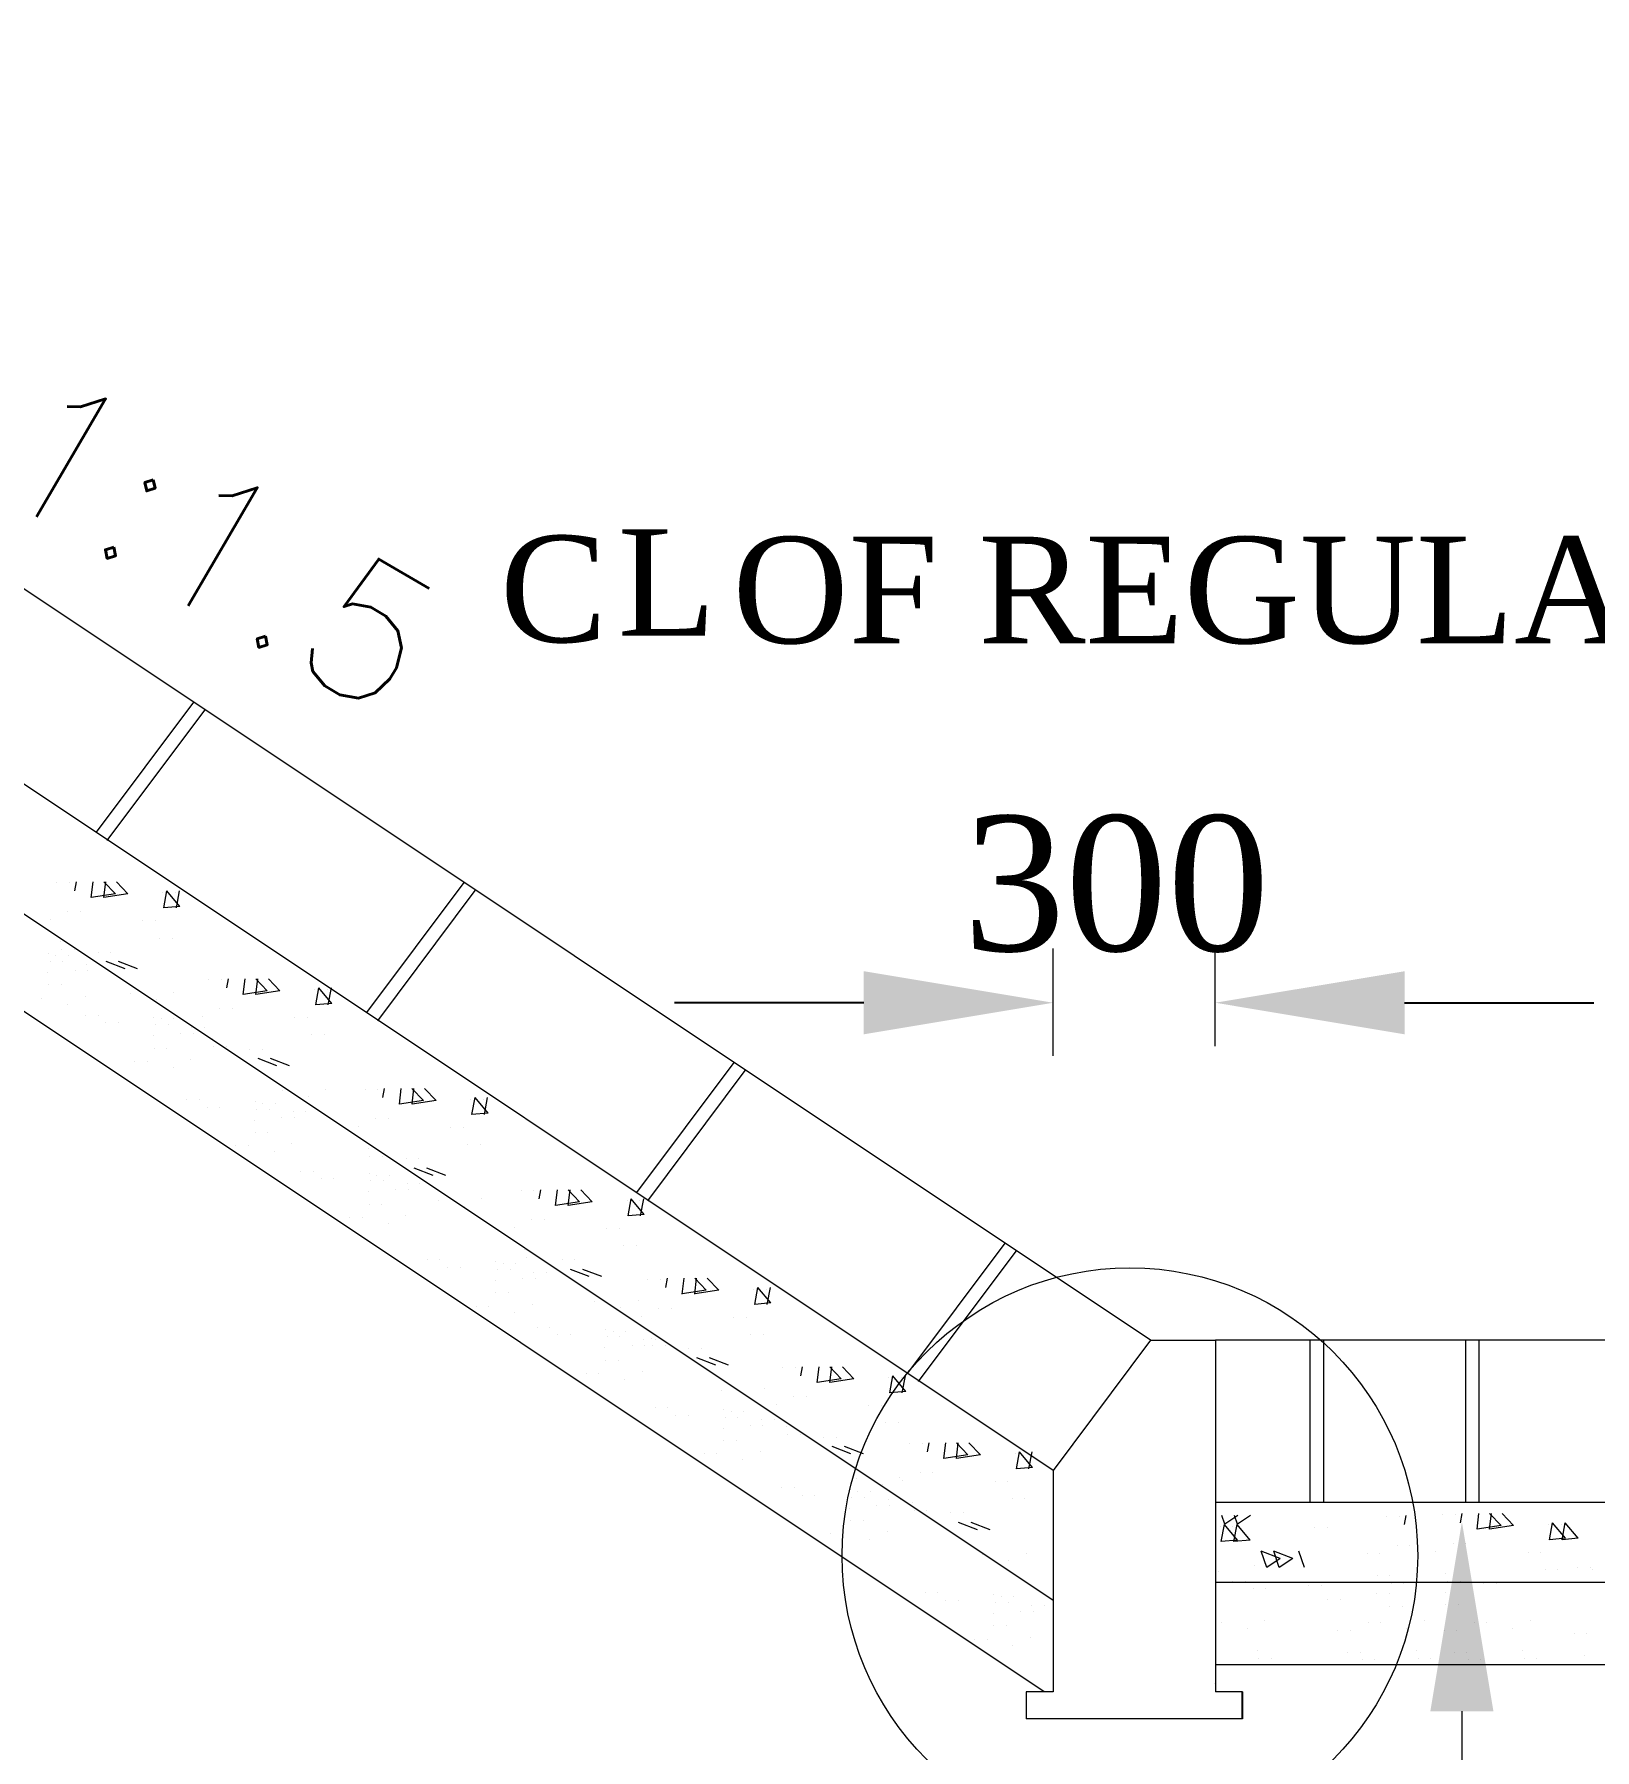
# Model space of a CAD drawing. Extents: x -298162 to 1078160, y -513173 to -216568.
# Drawn here: x 584902 to 587788, y -252486 to -249314 of the extents above; entities that cross this region are included whole.
import ezdxf

# ---------------------------------------------------------------- set-up
doc = ezdxf.new("R2010")
doc.units = 0
doc.header["$MEASUREMENT"] = 0
doc.layers.get('0').update_dxf_attribs({"linetype": 'CONTINUOUS'})
doc.layers.get('DEFPOINTS').update_dxf_attribs({"linetype": 'CONTINUOUS'})
doc.layers.add('LINE', color=7, linetype='CONTINUOUS')
doc.styles.add('SMALL', font='ROMANS.SHX')
doc.styles.get("Standard").update_dxf_attribs({"font": 'times.ttf', "height": 250})
doc.dimstyles.new('3', dxfattribs={"dimtxt": 225, "dimasz": 350, "dimexe": 100, "dimexo": 25, "dimgap": 9, "dimtad": 0, "dimdec": 0, "dimzin": 0, "dimdsep": 46, "dimtxsty": 'Standard', "dimcen": 0, "dimclrt": 256, "dimadec": 0, "dimazin": 0, "dimtfac": 1, "dimtdec": 0, "dimtofl": 0, "dimtmove": 2, "dimatfit": 3, "dimfxl": 1, "dimtolj": 1, "dimtzin": 0, "dimarcsym": 0})

# ---------------------------------------------------------------- blocks, each defined once
blk = doc.blocks.new('*D374')
at = {"color": 7, "lineweight": 15}
for p, q in [((586786.2, -251202.8), (586786.2, -251004.8)), ((587086.2, -251185.2), (587086.2, -251004.8))]:
    blk.add_line(p, q, dxfattribs=at)
at = {"color": 7, "lineweight": -2}
for p, q in [((586436.2, -251104.8), (586086.2, -251104.8)), ((587436.2, -251104.8), (587786.2, -251104.8))]:
    blk.add_line(p, q, dxfattribs=at)
for points in [[(586436.2, -251046.5), (586436.2, -251163.2), (586786.2, -251104.8)], [(587436.2, -251046.5), (587436.2, -251163.2), (587086.2, -251104.8)]]:
    blk.add_solid(points, dxfattribs=at)
at = {"layer": 'DEFPOINTS', "color": 0, "lineweight": -2}
for p in [(586786.2, -251104.8), (586786.2, -251227.8), (587086.2, -251210.2)]:
    blk.add_point(p, dxfattribs=at)
at = {"lineweight": 15, "insert": (586903.1, -250885.8), "char_height": 250, "attachment_point": 5}
blk.add_mtext('\\A1;300', dxfattribs=at)

msp = doc.modelspace()

# ---------------------------------------------------------------- linework, layer by layer
at = {"color": 0, "lineweight": 15}
for p, q in [((586966.305, -251728.849), (583344.574, -249314.361)), ((586786.218, -251969.346), (583343.566, -249674.244)), ((586786.218, -252209.716), (583387.7, -249944.037)), ((586769.501, -252378.849), (583381.992, -250120.51)), ((585196.673, -250549.094), (585016.586, -250789.591)), ((585216.684, -250564.078), (585036.597, -250804.576)), ((584944.179, -250882.84), (584944.179, -250882.84)), ((584967.43, -250882.84), (584967.43, -250882.84)), ((584977.174, -250898.157), (584980.295, -250881.239)), ((585007.696, -250910.368), (585011.084, -250881.239)), ((585052.155, -250903.46), (585030.834, -250881.239)), ((585030.947, -250910.368), (585034.336, -250881.239)), ((585075.406, -250903.46), (585054.085, -250881.239)), ((585696.76, -250882.485), (585516.673, -251122.982)), ((585052.155, -250903.46), (585007.686, -250910.357)), ((585075.406, -250903.46), (585030.938, -250910.357)), ((585139.862, -250901.241), (585139.862, -250901.241)), ((585141.707, -250929.533), (585147.488, -250898.192)), ((585171.584, -250926.904), (585147.479, -250898.177)), ((585163.114, -250901.241), (585163.114, -250901.241)), ((585164.959, -250929.533), (585170.74, -250898.192)), ((585716.771, -250897.47), (585536.684, -251137.967)), ((584931.544, -250951.293), (584931.544, -250951.293)), ((584963.936, -250936.831), (584963.936, -250936.831)), ((584987.188, -250936.831), (584987.188, -250936.831)), ((585171.584, -250926.904), (585141.698, -250929.519)), ((585102.596, -250953.276), (585102.596, -250953.276)), ((585125.847, -250953.276), (585125.847, -250953.276)), ((584928.355, -251014.252), (584928.355, -251014.252)), ((584950.015, -250991.746), (584950.015, -250991.746)), ((584953.02, -251006.328), (584953.02, -251006.328)), ((584976.272, -251006.328), (584976.272, -251006.328)), ((585020.055, -251011.024), (585020.055, -251011.024)), ((585043.306, -251011.024), (585043.306, -251011.024)), ((585134.098, -250985.102), (585134.098, -250985.102)), ((585157.35, -250985.102), (585157.35, -250985.102)), ((584931.36, -251028.834), (584931.36, -251028.834)), ((584942.153, -251017.829), (584942.153, -251017.829)), ((584954.611, -251028.834), (584954.611, -251028.834)), ((584965.405, -251017.829), (584965.405, -251017.829)), ((584977.574, -251044.639), (584977.574, -251044.639)), ((584998.394, -251033.53), (584998.394, -251033.53)), ((585000.826, -251044.639), (585000.826, -251044.639)), ((585021.646, -251033.53), (585021.646, -251033.53)), ((585069.97, -251041.993), (585034.961, -251028.554)), ((585093.222, -251041.993), (585058.213, -251028.554)), ((584927.062, -251049.017), (584927.062, -251049.017)), ((584928.598, -251071.793), (584928.598, -251071.793)), ((584951.85, -251071.793), (584951.85, -251071.793)), ((585225.152, -251062.168), (585225.152, -251062.168)), ((585248.404, -251062.168), (585248.404, -251062.168)), ((585258.147, -251077.485), (585261.268, -251060.567)), ((585288.669, -251089.696), (585292.058, -251060.567)), ((585333.128, -251082.789), (585311.807, -251060.567)), ((585311.921, -251089.696), (585315.309, -251060.567)), ((585356.38, -251082.789), (585335.059, -251060.567)), ((585422.681, -251108.862), (585428.462, -251077.521)), ((585452.557, -251106.232), (585428.453, -251077.506)), ((585445.932, -251108.862), (585451.714, -251077.521)), ((584915.746, -251096.384), (584915.746, -251096.384)), ((584963.763, -251107.504), (584963.763, -251107.504)), ((584996.155, -251093.041), (584996.155, -251093.041)), ((585079.739, -251088.587), (585079.739, -251088.587)), ((585127.755, -251099.707), (585127.755, -251099.707)), ((585160.148, -251085.245), (585160.148, -251085.245)), ((585333.128, -251082.789), (585288.66, -251089.685)), ((585356.38, -251082.789), (585311.911, -251089.685)), ((585420.836, -251080.569), (585420.836, -251080.569)), ((585452.557, -251106.232), (585422.672, -251108.847)), ((585444.087, -251080.569), (585444.087, -251080.569)), ((584996.825, -251127.774), (584996.825, -251127.774)), ((585020.077, -251127.774), (585020.077, -251127.774)), ((585034.678, -251142.028), (585034.678, -251142.028)), ((585057.93, -251142.028), (585057.93, -251142.028)), ((585123.476, -251131.206), (585123.476, -251131.206)), ((585137.273, -251134.783), (585137.273, -251134.783)), ((585160.525, -251134.783), (585160.525, -251134.783)), ((585212.517, -251130.621), (585212.517, -251130.621)), ((585244.91, -251116.159), (585244.91, -251116.159)), ((585268.161, -251116.159), (585268.161, -251116.159)), ((585383.569, -251132.605), (585383.569, -251132.605)), ((585406.821, -251132.605), (585406.821, -251132.605)), ((585122.183, -251165.971), (585122.183, -251165.971)), ((585126.48, -251145.787), (585126.48, -251145.787)), ((585149.732, -251145.787), (585149.732, -251145.787)), ((585172.694, -251161.593), (585172.694, -251161.593)), ((585193.515, -251150.483), (585193.515, -251150.483)), ((585195.946, -251161.593), (585195.946, -251161.593)), ((585216.767, -251150.483), (585216.767, -251150.483)), ((585230.989, -251171.075), (585230.989, -251171.075)), ((585415.071, -251164.43), (585415.071, -251164.43)), ((585438.323, -251164.43), (585438.323, -251164.43)), ((585123.719, -251188.746), (585123.719, -251188.746)), ((585146.971, -251188.746), (585146.971, -251188.746)), ((585233.993, -251185.656), (585233.993, -251185.656)), ((585257.245, -251185.656), (585257.245, -251185.656)), ((585301.028, -251190.352), (585301.028, -251190.352)), ((585324.28, -251190.352), (585324.28, -251190.352)), ((585087.615, -251213.337), (585087.615, -251213.337)), ((585110.867, -251213.337), (585110.867, -251213.337)), ((585158.883, -251224.457), (585158.883, -251224.457)), ((585191.276, -251209.995), (585191.276, -251209.995)), ((585350.944, -251221.322), (585315.934, -251207.883)), ((585374.195, -251221.322), (585339.186, -251207.883)), ((586195.958, -251215.284), (586015.871, -251455.781)), ((586215.969, -251230.268), (586035.882, -251470.766)), ((585360.712, -251267.916), (585360.712, -251267.916)), ((585441.121, -251264.573), (585441.121, -251264.573)), ((585513.93, -251264.887), (585513.93, -251264.887)), ((585537.182, -251264.887), (585537.182, -251264.887)), ((585546.926, -251280.205), (585550.046, -251263.287)), ((585577.447, -251292.415), (585580.836, -251263.287)), ((585621.906, -251285.508), (585600.585, -251263.287)), ((585600.699, -251292.415), (585604.088, -251263.287)), ((585645.158, -251285.508), (585623.837, -251263.287)), ((585184.141, -251283.712), (585184.141, -251283.712)), ((585207.393, -251283.712), (585207.393, -251283.712)), ((585221.994, -251297.965), (585221.994, -251297.965)), ((585245.246, -251297.965), (585245.246, -251297.965)), ((585310.791, -251287.143), (585310.791, -251287.143)), ((585324.589, -251290.721), (585324.589, -251290.721)), ((585347.841, -251290.721), (585347.841, -251290.721)), ((585408.729, -251279.035), (585408.729, -251279.035)), ((585621.906, -251285.508), (585577.438, -251292.404)), ((585645.158, -251285.508), (585600.69, -251292.404)), ((585709.614, -251283.288), (585709.614, -251283.288)), ((585711.459, -251311.581), (585717.24, -251280.24)), ((585741.336, -251308.951), (585717.231, -251280.225)), ((585732.866, -251283.288), (585732.866, -251283.288)), ((585734.711, -251311.581), (585740.492, -251280.24)), ((585309.498, -251321.909), (585309.498, -251321.909)), ((585313.796, -251301.725), (585313.796, -251301.725)), ((585337.048, -251301.725), (585337.048, -251301.725)), ((585360.01, -251317.53), (585360.01, -251317.53)), ((585380.831, -251306.421), (585380.831, -251306.421)), ((585383.262, -251317.53), (585383.262, -251317.53)), ((585404.082, -251306.421), (585404.082, -251306.421)), ((585533.688, -251318.878), (585533.688, -251318.878)), ((585556.94, -251318.878), (585556.94, -251318.878)), ((585741.336, -251308.951), (585711.45, -251311.566)), ((585311.035, -251344.684), (585311.035, -251344.684)), ((585334.286, -251344.684), (585334.286, -251344.684)), ((585501.296, -251333.341), (585501.296, -251333.341)), ((585672.347, -251335.324), (585672.347, -251335.324)), ((585695.599, -251335.324), (585695.599, -251335.324)), ((585274.931, -251369.275), (585274.931, -251369.275)), ((585298.183, -251369.275), (585298.183, -251369.275)), ((585346.199, -251380.395), (585346.199, -251380.395)), ((585378.591, -251365.933), (585378.591, -251365.933)), ((585519.767, -251373.794), (585519.767, -251373.794)), ((585522.771, -251388.376), (585522.771, -251388.376)), ((585546.023, -251388.376), (585546.023, -251388.376)), ((585589.806, -251393.072), (585589.806, -251393.072)), ((585613.058, -251393.072), (585613.058, -251393.072)), ((585703.849, -251367.15), (585703.849, -251367.15)), ((585727.101, -251367.15), (585727.101, -251367.15)), ((585394.871, -251416.259), (585394.871, -251416.259)), ((585418.123, -251416.259), (585418.123, -251416.259)), ((585521.521, -251419.69), (585521.521, -251419.69)), ((585535.319, -251423.268), (585535.319, -251423.268)), ((585558.571, -251423.268), (585558.571, -251423.268)), ((585639.722, -251424.041), (585604.713, -251410.602)), ((585662.974, -251424.041), (585627.964, -251410.602)), ((585432.724, -251430.512), (585432.724, -251430.512)), ((585455.976, -251430.512), (585455.976, -251430.512)), ((585520.228, -251454.456), (585520.228, -251454.456)), ((585524.526, -251434.272), (585524.526, -251434.272)), ((585547.778, -251434.272), (585547.778, -251434.272)), ((585570.74, -251450.077), (585570.74, -251450.077)), ((585591.561, -251438.968), (585591.561, -251438.968)), ((585593.992, -251450.077), (585593.992, -251450.077)), ((585614.812, -251438.968), (585614.812, -251438.968)), ((585802.709, -251452.013), (585802.709, -251452.013)), ((585825.96, -251452.013), (585825.96, -251452.013)), ((585835.704, -251467.33), (585838.825, -251450.412)), ((585866.226, -251479.541), (585869.614, -251450.412)), ((585910.685, -251472.633), (585889.364, -251450.412)), ((585889.477, -251479.541), (585892.866, -251450.412)), ((585933.936, -251472.633), (585912.615, -251450.412)), ((585521.764, -251477.231), (585521.764, -251477.231)), ((585545.016, -251477.231), (585545.016, -251477.231)), ((585649.49, -251470.635), (585649.49, -251470.635)), ((585697.507, -251481.755), (585697.507, -251481.755)), ((585729.899, -251467.292), (585729.899, -251467.292)), ((585910.685, -251472.633), (585866.216, -251479.53)), ((585933.936, -251472.633), (585889.468, -251479.53)), ((585998.392, -251470.414), (585998.392, -251470.414)), ((586000.237, -251498.706), (586006.018, -251467.365)), ((586030.114, -251496.077), (586006.009, -251467.35)), ((586021.644, -251470.414), (586021.644, -251470.414)), ((586023.489, -251498.706), (586029.27, -251467.365)), ((585485.661, -251501.822), (585485.661, -251501.822)), ((585508.913, -251501.822), (585508.913, -251501.822)), ((585556.929, -251512.942), (585556.929, -251512.942)), ((585589.321, -251498.48), (585589.321, -251498.48)), ((585790.074, -251520.466), (585790.074, -251520.466)), ((585822.466, -251506.004), (585822.466, -251506.004)), ((585845.718, -251506.004), (585845.718, -251506.004)), ((585961.125, -251522.449), (585961.125, -251522.449)), ((585984.377, -251522.449), (585984.377, -251522.449)), ((586030.114, -251496.077), (586000.228, -251498.691)), ((585992.628, -251554.275), (585992.628, -251554.275)), ((586015.88, -251554.275), (586015.88, -251554.275)), ((586697.001, -251549.312), (586516.914, -251789.81)), ((585629.016, -251579.993), (585629.016, -251579.993)), ((585652.267, -251579.993), (585652.267, -251579.993)), ((585755.666, -251583.425), (585755.666, -251583.425)), ((585808.545, -251560.919), (585808.545, -251560.919)), ((585811.55, -251575.501), (585811.55, -251575.501)), ((585834.802, -251575.501), (585834.802, -251575.501)), ((585878.585, -251580.197), (585878.585, -251580.197)), ((585901.836, -251580.197), (585901.836, -251580.197)), ((586717.012, -251564.297), (586536.925, -251804.794)), ((585666.868, -251594.247), (585666.868, -251594.247)), ((585690.12, -251594.247), (585690.12, -251594.247)), ((585758.67, -251598.007), (585758.67, -251598.007)), ((585769.464, -251587.002), (585769.464, -251587.002)), ((585781.922, -251598.007), (585781.922, -251598.007)), ((585792.715, -251587.002), (585792.715, -251587.002)), ((585804.885, -251613.812), (585804.885, -251613.812)), ((585825.705, -251602.703), (585825.705, -251602.703)), ((585828.137, -251613.812), (585828.137, -251613.812)), ((585848.957, -251602.703), (585848.957, -251602.703)), ((585928.5, -251611.166), (585893.491, -251597.727)), ((585951.752, -251611.166), (585916.743, -251597.727)), ((586036.853, -251615.747), (586036.853, -251615.747)), ((586060.105, -251615.747), (586060.105, -251615.747)), ((586069.848, -251631.065), (586072.969, -251614.147)), ((586100.37, -251643.275), (586103.759, -251614.147)), ((586144.829, -251636.368), (586123.508, -251614.147)), ((586123.622, -251643.275), (586127.01, -251614.147)), ((586168.081, -251636.368), (586146.76, -251614.147)), ((585754.373, -251618.19), (585754.373, -251618.19)), ((585755.909, -251640.966), (585755.909, -251640.966)), ((585779.161, -251640.966), (585779.161, -251640.966)), ((586144.829, -251636.368), (586100.361, -251643.264)), ((586168.081, -251636.368), (586123.612, -251643.264)), ((586232.537, -251634.148), (586232.537, -251634.148)), ((586234.382, -251662.441), (586240.163, -251631.1)), ((586264.258, -251659.811), (586240.154, -251631.085)), ((586255.788, -251634.148), (586255.788, -251634.148)), ((586257.633, -251662.441), (586263.415, -251631.1)), ((585719.805, -251665.557), (585719.805, -251665.557)), ((585743.057, -251665.557), (585743.057, -251665.557)), ((585791.074, -251676.677), (585791.074, -251676.677)), ((585823.466, -251662.214), (585823.466, -251662.214)), ((585938.269, -251657.76), (585938.269, -251657.76)), ((585986.285, -251668.88), (585986.285, -251668.88)), ((586018.678, -251654.417), (586018.678, -251654.417)), ((586056.611, -251669.738), (586056.611, -251669.738)), ((586079.862, -251669.738), (586079.862, -251669.738)), ((586264.258, -251659.811), (586234.373, -251662.426)), ((585831.941, -251704.744), (585831.941, -251704.744)), ((585855.193, -251704.744), (585855.193, -251704.744)), ((585958.591, -251708.175), (585958.591, -251708.175)), ((585972.389, -251711.753), (585972.389, -251711.753)), ((585995.641, -251711.753), (585995.641, -251711.753)), ((586024.218, -251684.201), (586024.218, -251684.201)), ((586195.27, -251686.184), (586195.27, -251686.184)), ((586218.522, -251686.184), (586218.522, -251686.184)), ((585869.794, -251718.997), (585869.794, -251718.997)), ((585893.045, -251718.997), (585893.045, -251718.997)), ((585957.298, -251742.941), (585957.298, -251742.941)), ((585961.596, -251722.757), (585961.596, -251722.757)), ((585984.847, -251722.757), (585984.847, -251722.757)), ((586007.81, -251738.562), (586007.81, -251738.562)), ((586028.63, -251727.453), (586028.63, -251727.453)), ((586031.062, -251738.562), (586031.062, -251738.562)), ((586042.69, -251724.654), (586042.69, -251724.654)), ((586045.694, -251739.236), (586045.694, -251739.236)), ((586051.882, -251727.453), (586051.882, -251727.453)), ((586068.946, -251739.236), (586068.946, -251739.236)), ((586112.729, -251743.932), (586112.729, -251743.932)), ((586135.981, -251743.932), (586135.981, -251743.932)), ((586226.772, -251718.01), (586226.772, -251718.01)), ((586250.024, -251718.01), (586250.024, -251718.01)), ((586966.305, -251728.849), (586786.218, -251969.346)), ((586966.305, -251728.849), (587086.218, -251728.849)), ((590786.218, -251728.849), (587086.218, -251728.849)), ((587086.218, -251728.849), (587086.218, -252378.849)), ((587261.218, -251728.849), (587261.218, -252028.849)), ((587286.218, -251728.849), (587286.218, -252028.849)), ((587548.732, -251728.849), (587548.732, -252028.849)), ((587573.732, -251728.849), (587573.732, -252028.849)), ((585958.834, -251765.716), (585958.834, -251765.716)), ((585982.086, -251765.716), (585982.086, -251765.716)), ((586162.645, -251774.901), (586127.635, -251761.462)), ((586185.896, -251774.901), (586150.887, -251761.462)), ((585922.731, -251790.307), (585922.731, -251790.307)), ((585945.982, -251790.307), (585945.982, -251790.307)), ((585993.999, -251801.427), (585993.999, -251801.427)), ((586026.391, -251786.965), (586026.391, -251786.965)), ((586286.607, -251779.482), (586286.607, -251779.482)), ((586309.859, -251779.482), (586309.859, -251779.482)), ((586319.603, -251794.799), (586322.723, -251777.881)), ((586394.583, -251800.103), (586350.115, -251806.999)), ((586350.124, -251807.01), (586353.513, -251777.881)), ((586394.583, -251800.103), (586373.262, -251777.881)), ((586417.835, -251800.103), (586373.367, -251806.999)), ((586373.376, -251807.01), (586376.765, -251777.881)), ((586417.835, -251800.103), (586396.514, -251777.881)), ((586482.291, -251797.883), (586482.291, -251797.883)), ((586484.136, -251826.176), (586489.917, -251794.834)), ((586514.013, -251823.546), (586489.908, -251794.82)), ((586505.543, -251797.883), (586505.543, -251797.883)), ((586507.388, -251826.176), (586513.169, -251794.834)), ((586172.413, -251821.495), (586172.413, -251821.495)), ((586220.43, -251832.615), (586220.43, -251832.615)), ((586252.822, -251818.152), (586252.822, -251818.152)), ((586306.365, -251833.473), (586306.365, -251833.473)), ((586329.617, -251833.473), (586329.617, -251833.473)), ((586514.013, -251823.546), (586484.127, -251826.161)), ((586050.476, -251852.885), (586050.476, -251852.885)), ((586073.727, -251852.885), (586073.727, -251852.885)), ((586088.328, -251867.138), (586088.328, -251867.138)), ((586111.58, -251867.138), (586111.58, -251867.138)), ((586177.126, -251856.316), (586177.126, -251856.316)), ((586180.13, -251870.898), (586180.13, -251870.898)), ((586190.924, -251859.894), (586190.924, -251859.894)), ((586203.382, -251870.898), (586203.382, -251870.898)), ((586214.176, -251859.894), (586214.176, -251859.894)), ((586273.973, -251847.935), (586273.973, -251847.935)), ((586445.024, -251849.918), (586445.024, -251849.918)), ((586468.276, -251849.918), (586468.276, -251849.918)), ((586175.833, -251891.082), (586175.833, -251891.082)), ((586226.345, -251886.703), (586226.345, -251886.703)), ((586247.165, -251875.594), (586247.165, -251875.594)), ((586249.597, -251886.703), (586249.597, -251886.703)), ((586270.417, -251875.594), (586270.417, -251875.594)), ((586292.444, -251888.389), (586292.444, -251888.389)), ((586295.448, -251902.97), (586295.448, -251902.97)), ((586318.7, -251902.97), (586318.7, -251902.97)), ((586476.526, -251881.744), (586476.526, -251881.744)), ((586499.778, -251881.744), (586499.778, -251881.744)), ((586177.369, -251913.857), (586177.369, -251913.857)), ((586200.621, -251913.857), (586200.621, -251913.857)), ((586362.483, -251907.666), (586362.483, -251907.666)), ((586412.399, -251938.636), (586377.389, -251925.197)), ((586385.735, -251907.666), (586385.735, -251907.666)), ((586435.651, -251938.636), (586400.641, -251925.197)), ((586520.752, -251919.826), (586520.752, -251919.826)), ((586544.004, -251919.826), (586544.004, -251919.826)), ((586553.747, -251935.143), (586556.868, -251918.225)), ((586584.269, -251947.354), (586587.657, -251918.225)), ((586628.728, -251940.447), (586607.407, -251918.225)), ((586607.521, -251947.354), (586610.909, -251918.225)), ((586651.98, -251940.447), (586630.659, -251918.225)), ((586141.265, -251938.448), (586141.265, -251938.448)), ((586164.517, -251938.448), (586164.517, -251938.448)), ((586212.534, -251949.568), (586212.534, -251949.568)), ((586244.926, -251935.106), (586244.926, -251935.106)), ((586628.728, -251940.447), (586584.259, -251947.343)), ((586651.98, -251940.447), (586607.511, -251947.343)), ((586716.435, -251938.227), (586716.435, -251938.227)), ((586748.157, -251963.89), (586718.271, -251966.505)), ((586718.28, -251966.52), (586724.062, -251935.178)), ((586748.157, -251963.89), (586724.053, -251935.163)), ((586739.687, -251938.227), (586739.687, -251938.227)), ((586741.532, -251966.52), (586747.313, -251935.178)), ((586422.167, -251985.229), (586422.167, -251985.229)), ((586470.184, -251996.349), (586470.184, -251996.349)), ((586502.576, -251981.887), (586502.576, -251981.887)), ((586508.117, -251988.279), (586508.117, -251988.279)), ((586540.509, -251973.817), (586540.509, -251973.817)), ((586563.761, -251973.817), (586563.761, -251973.817)), ((586679.169, -251990.262), (586679.169, -251990.262)), ((586702.421, -251990.262), (586702.421, -251990.262)), ((586786.218, -251969.346), (586786.218, -252378.849)), ((586284.62, -252001.025), (586284.62, -252001.025)), ((586307.872, -252001.025), (586307.872, -252001.025)), ((586322.473, -252015.279), (586322.473, -252015.279)), ((586345.725, -252015.279), (586345.725, -252015.279)), ((586411.271, -252004.457), (586411.271, -252004.457)), ((586414.275, -252019.039), (586414.275, -252019.039)), ((586425.068, -252008.034), (586425.068, -252008.034)), ((586437.527, -252019.039), (586437.527, -252019.039)), ((586448.32, -252008.034), (586448.32, -252008.034)), ((586481.31, -252023.735), (586481.31, -252023.735)), ((586504.562, -252023.735), (586504.562, -252023.735)), ((586526.589, -252028.732), (586526.589, -252028.732)), ((586710.671, -252022.088), (586710.671, -252022.088)), ((586733.923, -252022.088), (586733.923, -252022.088)), ((590786.218, -252028.849), (587086.218, -252028.849)), ((586409.978, -252039.222), (586409.978, -252039.222)), ((586460.489, -252034.844), (586460.489, -252034.844)), ((586483.741, -252034.844), (586483.741, -252034.844)), ((586529.593, -252043.314), (586529.593, -252043.314)), ((586552.845, -252043.314), (586552.845, -252043.314)), ((586596.628, -252048.01), (586596.628, -252048.01)), ((586619.88, -252048.01), (586619.88, -252048.01)), ((587103.729, -252068.822), (587098.267, -252052.544)), ((587127.833, -252052.544), (587103.72, -252068.809)), ((587126.981, -252068.822), (587121.519, -252052.544)), ((587151.085, -252052.544), (587126.972, -252068.809)), ((587402.911, -252054.145), (587402.911, -252054.145)), ((587426.163, -252054.145), (587426.163, -252054.145)), ((587435.906, -252069.462), (587439.027, -252052.544)), ((587506.572, -252050.802), (587506.572, -252050.802)), ((587529.823, -252050.802), (587529.823, -252050.802)), ((587539.567, -252066.12), (587542.688, -252049.202)), ((587570.089, -252078.33), (587573.477, -252049.202)), ((587614.548, -252071.423), (587593.227, -252049.202)), ((587593.34, -252078.33), (587596.729, -252049.202)), ((587637.8, -252071.423), (587616.478, -252049.202)), ((586375.41, -252086.589), (586375.41, -252086.589)), ((586398.662, -252086.589), (586398.662, -252086.589)), ((586411.514, -252061.997), (586411.514, -252061.997)), ((586434.766, -252061.997), (586434.766, -252061.997)), ((586479.071, -252083.246), (586479.071, -252083.246)), ((586646.543, -252078.98), (586611.534, -252065.541)), ((586669.795, -252078.98), (586634.786, -252065.541)), ((587095.431, -252072.546), (587095.431, -252072.546)), ((587097.276, -252100.839), (587103.058, -252069.497)), ((587127.153, -252098.209), (587103.049, -252069.482)), ((587118.683, -252072.546), (587118.683, -252072.546)), ((587120.528, -252100.839), (587126.309, -252069.497)), ((587150.405, -252098.209), (587126.301, -252069.482)), ((587269.735, -252074.529), (587269.735, -252074.529)), ((587292.987, -252074.529), (587292.987, -252074.529)), ((587614.548, -252071.423), (587570.079, -252078.32)), ((587637.8, -252071.423), (587593.331, -252078.32)), ((587702.255, -252069.203), (587702.255, -252069.203)), ((587704.1, -252097.496), (587709.881, -252066.155)), ((587733.977, -252094.867), (587709.873, -252066.14)), ((587725.507, -252069.203), (587725.507, -252069.203)), ((587727.352, -252097.496), (587733.133, -252066.155)), ((587757.229, -252094.867), (587733.124, -252066.14)), ((586446.678, -252097.709), (586446.678, -252097.709)), ((586736.721, -252122.231), (586736.721, -252122.231)), ((587127.153, -252098.209), (587097.267, -252100.824)), ((587150.405, -252098.209), (587120.519, -252100.824)), ((587206.073, -252132.121), (587171.064, -252118.682)), ((587181.211, -252148.911), (587171.073, -252118.697)), ((587229.325, -252132.121), (587194.316, -252118.682)), ((587204.463, -252148.911), (587194.325, -252118.697)), ((587250.967, -252148.911), (587240.828, -252118.697)), ((587367.025, -252122.598), (587367.025, -252122.598)), ((587390.276, -252122.598), (587390.276, -252122.598)), ((587422.669, -252108.136), (587422.669, -252108.136)), ((587445.92, -252108.136), (587445.92, -252108.136)), ((587493.937, -252119.256), (587493.937, -252119.256)), ((587526.329, -252104.793), (587526.329, -252104.793)), ((587549.581, -252104.793), (587549.581, -252104.793)), ((587664.989, -252121.239), (587664.989, -252121.239)), ((587688.24, -252121.239), (587688.24, -252121.239)), ((587733.977, -252094.867), (587704.091, -252097.481)), ((587757.229, -252094.867), (587727.343, -252097.481)), ((586656.312, -252125.573), (586656.312, -252125.573)), ((586704.329, -252136.693), (586704.329, -252136.693)), ((587092.919, -252156.407), (587092.919, -252156.407)), ((587159.199, -252145.624), (587159.199, -252145.624)), ((587206.073, -252132.121), (587181.202, -252148.896)), ((587182.451, -252145.624), (587182.451, -252145.624)), ((587229.325, -252132.121), (587204.454, -252148.896)), ((587696.491, -252153.065), (587696.491, -252153.065)), ((587719.743, -252153.065), (587719.743, -252153.065)), ((587756.068, -252148.431), (587756.068, -252148.431)), ((587779.32, -252148.431), (587779.32, -252148.431)), ((587783.469, -252153.065), (587783.469, -252153.065)), ((588936.218, -252176.364), (587086.218, -252176.364)), ((587118.585, -252174.329), (587118.585, -252174.329)), ((587141.837, -252174.329), (587141.837, -252174.329)), ((587156.438, -252188.583), (587156.438, -252188.583)), ((587179.69, -252188.583), (587179.69, -252188.583)), ((587259.033, -252181.338), (587259.033, -252181.338)), ((587282.285, -252181.338), (587282.285, -252181.338)), ((587385.496, -252163.051), (587385.496, -252163.051)), ((587408.748, -252163.051), (587408.748, -252163.051)), ((587411.752, -252177.633), (587411.752, -252177.633)), ((587435.004, -252177.633), (587435.004, -252177.633)), ((587512.408, -252159.709), (587512.408, -252159.709)), ((587515.413, -252174.291), (587515.413, -252174.291)), ((587538.665, -252174.291), (587538.665, -252174.291)), ((587582.448, -252178.987), (587582.448, -252178.987)), ((587605.7, -252178.987), (587605.7, -252178.987)), ((586549.984, -252195.948), (586549.984, -252195.948)), ((586573.236, -252195.948), (586573.236, -252195.948)), ((586587.837, -252210.201), (586587.837, -252210.201)), ((586611.089, -252210.201), (586611.089, -252210.201)), ((586676.634, -252199.379), (586676.634, -252199.379)), ((586679.639, -252213.961), (586679.639, -252213.961)), ((586690.432, -252202.957), (586690.432, -252202.957)), ((586702.891, -252213.961), (586702.891, -252213.961)), ((586713.684, -252202.957), (586713.684, -252202.957)), ((586746.674, -252218.657), (586746.674, -252218.657)), ((586769.926, -252218.657), (586769.926, -252218.657)), ((587294.454, -252208.148), (587294.454, -252208.148)), ((587317.706, -252208.148), (587317.706, -252208.148)), ((587384.203, -252197.817), (587384.203, -252197.817)), ((587407.455, -252197.817), (587407.455, -252197.817)), ((587511.115, -252194.474), (587511.115, -252194.474)), ((587512.652, -252217.249), (587512.652, -252217.249)), ((587535.903, -252217.249), (587535.903, -252217.249)), ((586675.341, -252234.145), (586675.341, -252234.145)), ((586725.853, -252229.766), (586725.853, -252229.766)), ((586749.105, -252229.766), (586749.105, -252229.766)), ((587097.451, -252250.324), (587097.451, -252250.324)), ((587177.86, -252246.981), (587177.86, -252246.981)), ((587368.68, -252250.324), (587368.68, -252250.324)), ((587391.932, -252250.324), (587391.932, -252250.324)), ((587408.991, -252220.592), (587408.991, -252220.592)), ((587432.243, -252220.592), (587432.243, -252220.592)), ((587472.341, -252246.981), (587472.341, -252246.981)), ((587565.001, -252250.324), (587565.001, -252250.324)), ((587588.253, -252250.324), (587588.253, -252250.324)), ((587668.662, -252246.981), (587668.662, -252246.981)), ((586640.774, -252281.511), (586640.774, -252281.511)), ((586664.026, -252281.511), (586664.026, -252281.511)), ((586676.878, -252256.92), (586676.878, -252256.92)), ((586700.129, -252256.92), (586700.129, -252256.92)), ((586744.434, -252278.169), (586744.434, -252278.169)), ((587145.468, -252261.443), (587145.468, -252261.443)), ((587313.036, -252264.786), (587313.036, -252264.786)), ((587336.288, -252264.786), (587336.288, -252264.786)), ((587439.949, -252261.443), (587439.949, -252261.443)), ((587509.357, -252264.786), (587509.357, -252264.786)), ((587532.609, -252264.786), (587532.609, -252264.786)), ((587636.269, -252261.443), (587636.269, -252261.443)), ((587749.74, -252271.012), (587749.74, -252271.012)), ((587772.992, -252271.012), (587772.992, -252271.012)), ((586712.042, -252292.631), (586712.042, -252292.631)), ((587163.939, -252301.897), (587163.939, -252301.897)), ((587331.508, -252305.239), (587331.508, -252305.239)), ((587354.76, -252305.239), (587354.76, -252305.239)), ((587458.42, -252301.897), (587458.42, -252301.897)), ((587527.828, -252305.239), (587527.828, -252305.239)), ((587551.08, -252305.239), (587551.08, -252305.239)), ((587654.741, -252301.897), (587654.741, -252301.897)), ((587768.212, -252311.465), (587768.212, -252311.465)), ((588936.218, -252328.849), (587086.218, -252328.849)), ((587086.535, -252319.821), (587086.535, -252319.821)), ((587166.944, -252316.478), (587166.944, -252316.478)), ((587190.196, -252316.478), (587190.196, -252316.478)), ((587357.764, -252319.821), (587357.764, -252319.821)), ((587381.016, -252319.821), (587381.016, -252319.821)), ((587461.425, -252316.478), (587461.425, -252316.478)), ((587484.676, -252316.478), (587484.676, -252316.478)), ((587554.084, -252319.821), (587554.084, -252319.821)), ((587577.336, -252319.821), (587577.336, -252319.821)), ((587657.745, -252316.478), (587657.745, -252316.478)), ((587680.997, -252316.478), (587680.997, -252316.478)), ((586786.218, -252378.849), (586736.218, -252378.849)), ((586736.218, -252378.849), (586736.218, -252428.849)), ((587083.774, -252362.78), (587083.774, -252362.78)), ((587136.218, -252378.849), (587086.218, -252378.849)), ((587136.218, -252428.849), (586736.218, -252428.849)), ((587542.163, -252414.625), (587542.163, -254093.752))]:
    msp.add_line(p, q, dxfattribs=at)
msp.add_circle((586928.249, -252127.06), 532.151, dxfattribs=at)
msp.add_solid([(587600.496, -252414.625), (587483.83, -252414.625), (587542.163, -252064.625)], dxfattribs=at)
at = {"layer": 'LINE', "color": 0}
msp.add_line((587136.218, -252428.849), (587136.218, -252378.849), dxfattribs=at)

# ---------------------------------------------------------------- texts
at = {"layer": 'LINE', "color": 0, "style": 'SMALL'}
msp.add_text('1:1.5', height=253, rotation=329.620331, dxfattribs=at).set_placement((584803.161, -250146.246))
at = {"layer": 'LINE', "color": 0}
for s, p in [('C', (585763.272, -250437.966)), ('L', (585981.267, -250426.297)), ('OF REGULATOR', (586193.331, -250440.022))]:
    msp.add_text(s, height=196.875, dxfattribs=at).set_placement(p)

# ---------------------------------------------------------------- dimensions: what is measured, and where the dimension line sits
at = {"color": 0, "lineweight": 15}
dim = msp.add_linear_dim(base=(586786.218, -251104.826), p1=(587086.218, -251210.2), p2=(586786.218, -251227.762), dimstyle='3', override={"dimclrd": 7, "dimclre": 7, "dimlwe": 15}, dxfattribs=at)
dim.commit()
dim.dimension.update_dxf_attribs({"geometry": '*D374', "text_midpoint": (586903.138, -250885.767), "dimtype": 160})

doc.saveas('drawing.dxf')
